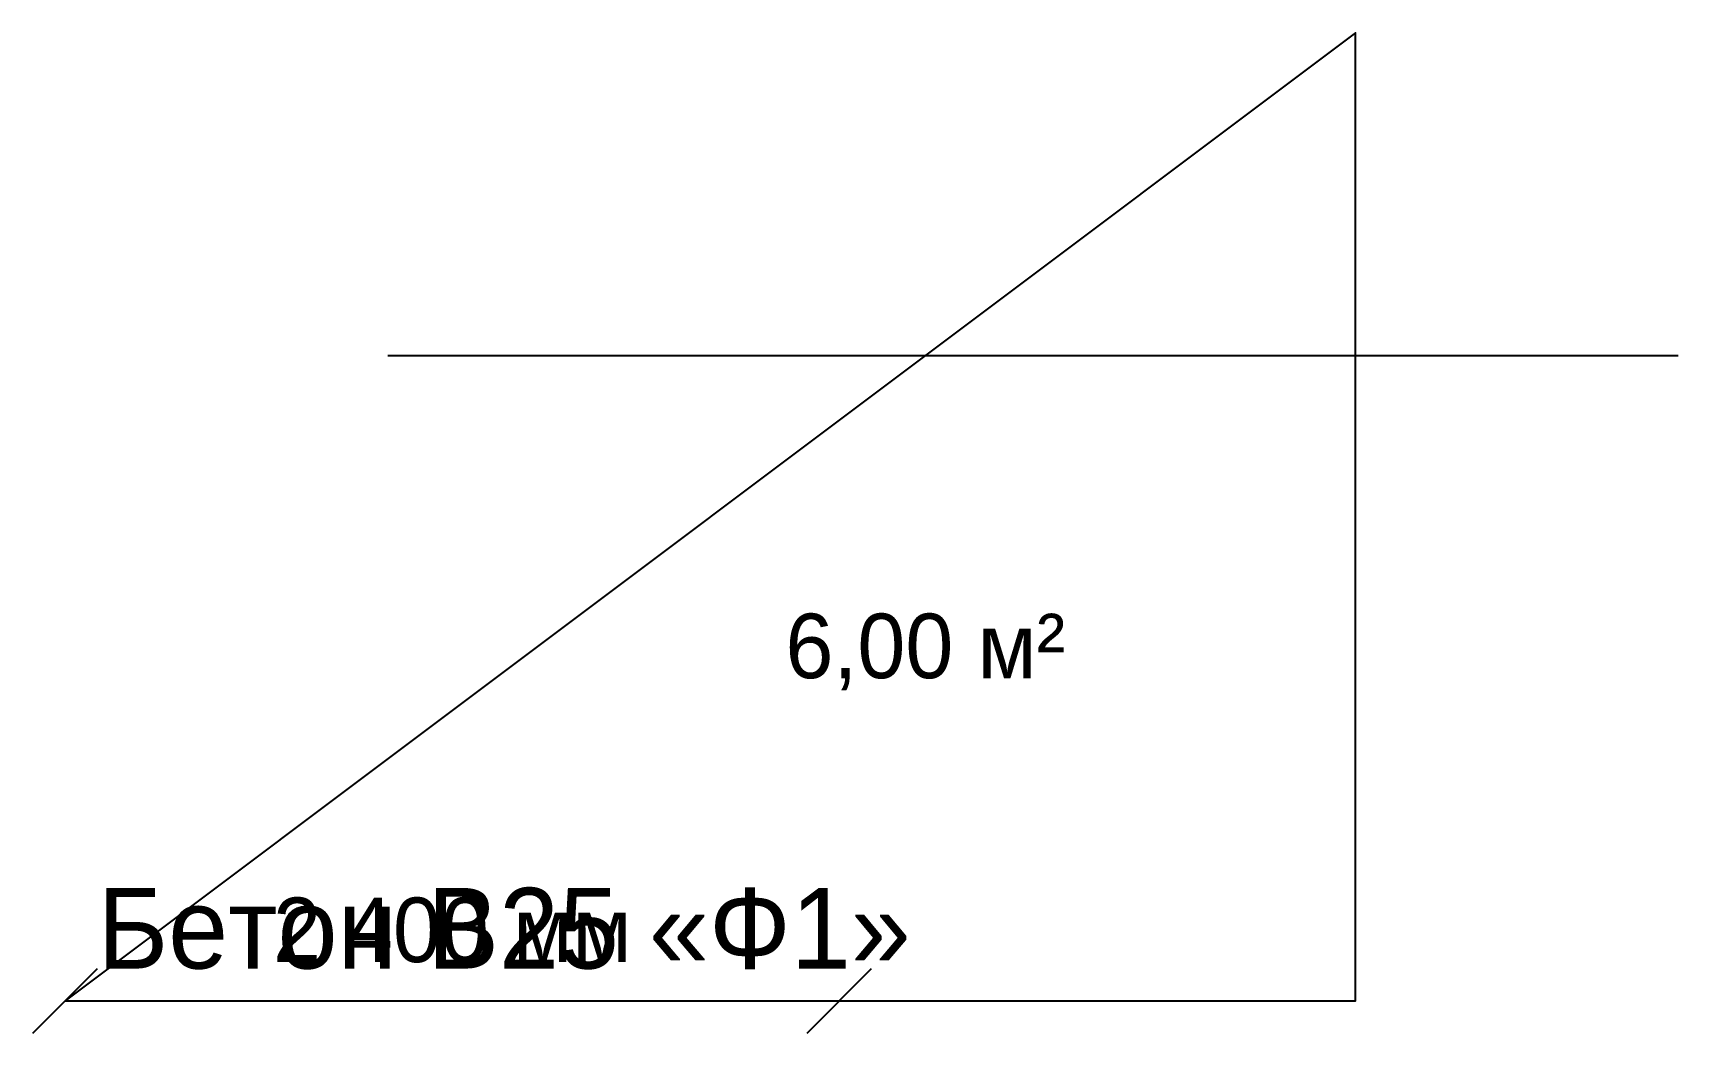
# Model space of a CAD drawing. Header units: millimetres. Extents: x -100 to 5000, y -100 to 3000.
import ezdxf
from ezdxf.enums import TextEntityAlignment as Align

# ---------------------------------------------------------------- set-up
doc = ezdxf.new("R2010")
doc.units = ezdxf.units.MM
doc.layers.add('PRORAB_MARKUP', color=1, linetype='CONTINUOUS')

msp = doc.modelspace()

# ---------------------------------------------------------------- linework, layer by layer
at = {"layer": 'PRORAB_MARKUP', "color": 1}
for p, q in [((1000, 2000), (5000, 2000)), ((-100, -100), (100, 100)), ((2300, -100), (2500, 100)), ((0, 0), (2400, 0))]:
    msp.add_line(p, q, dxfattribs=at)
msp.add_lwpolyline([(0, 0), (4000, 0), (4000, 3000)], close=True, dxfattribs=at)

# ---------------------------------------------------------------- texts
for s, p in [('6,00 м²', (2666.666667, 1000)), ('2 400 мм', (1200, 120))]:
    msp.add_text(s, height=200, dxfattribs=at).set_placement(p, align=Align.CENTER)
msp.add_text('Бетон B25 «Ф1»', height=250, dxfattribs=at).set_placement((100, 100))

doc.saveas('drawing.dxf')
